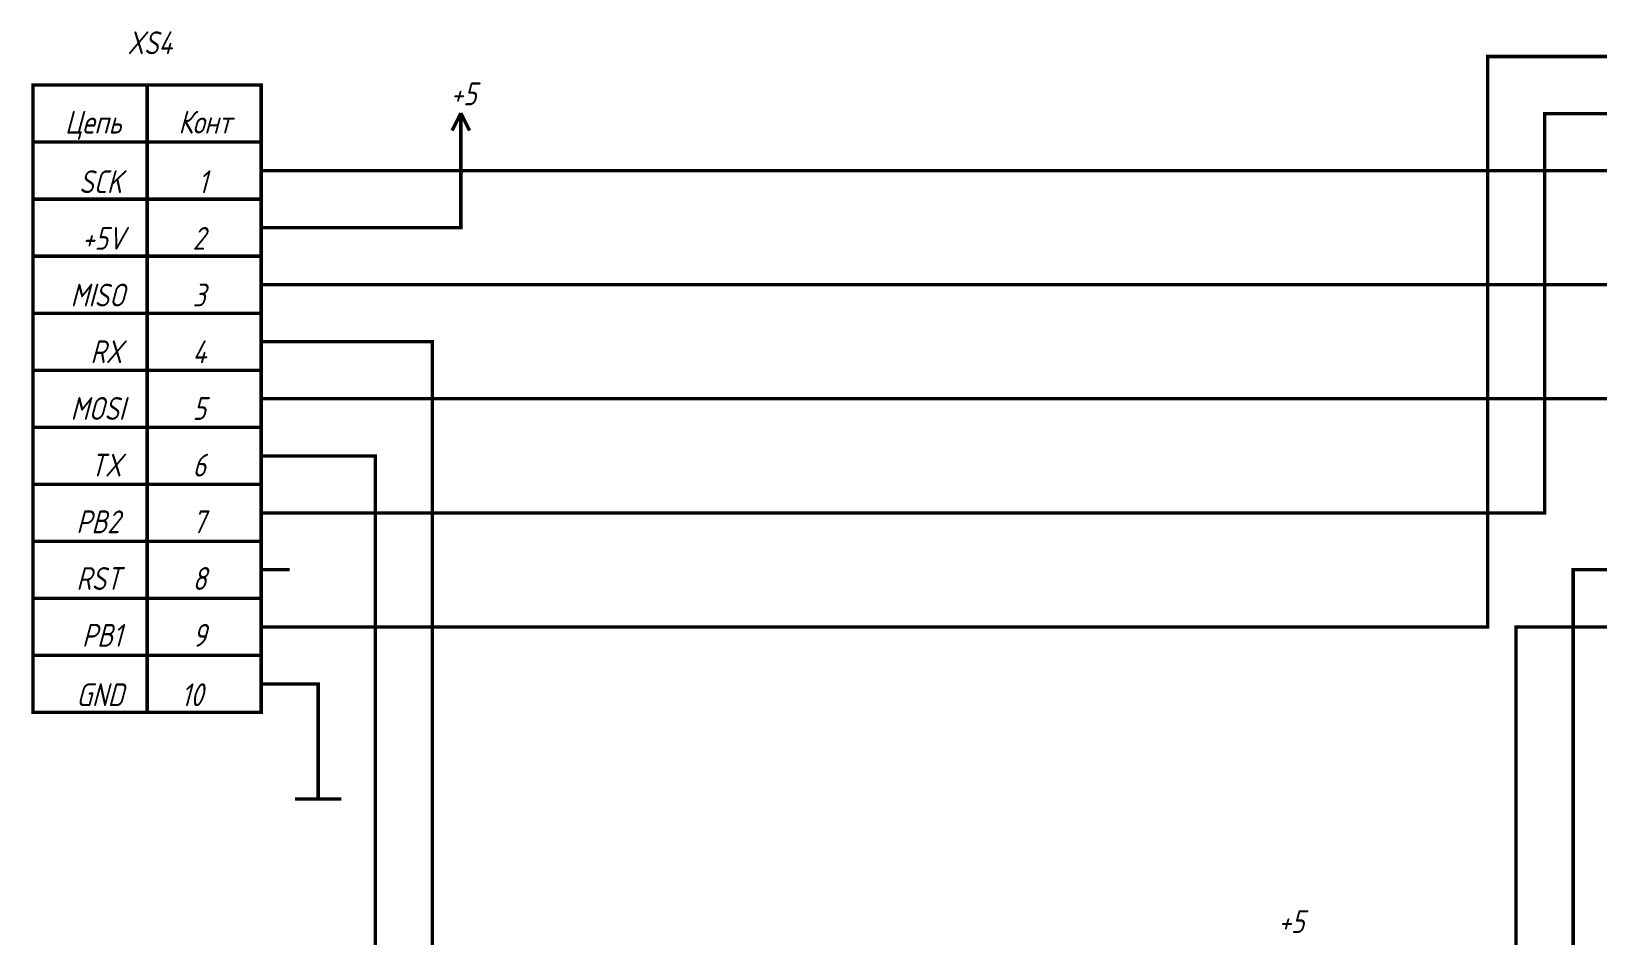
# Model space of a CAD drawing. Extents: x 260 to 1101, y 70 to 664.
# Drawn here: x 391.5 to 528.8, y 359.7 to 439 of the extents above; entities that cross this region are included whole.
import ezdxf

# ---------------------------------------------------------------- set-up
doc = ezdxf.new("R2010")
doc.units = 0
doc.header["$MEASUREMENT"] = 0
doc.layers.add('Sheet', color=255, linetype='CONTINUOUS')
doc.styles.add('GOST type A0', font='', dxfattribs={"oblique": 15, "height": 3.5})
doc.styles.get('GOST type A0').set_extended_font_data('GOST type A')

msp = doc.modelspace()

# ---------------------------------------------------------------- linework, layer by layer
at = {"layer": 'Sheet', "const_width": 0.3}
for points in [[(414.16, 386.79), (519.13, 386.79), (519.13, 436.8), (569.11, 436.8), (569.11, 436.8)], [(401.67, 434.3), (401.67, 379.29)], [(414.16, 396.78), (524.13, 396.78), (524.13, 431.79), (569.11, 431.79), (569.11, 431.79)], [(429.16, 431.83), (428.4, 430.3)], [(429.16, 431.83), (429.92, 430.3)], [(429.16, 429.29), (429.16, 431.83)], [(411.66, 429.29), (391.67, 429.29)], [(414.16, 421.79), (429.16, 421.79), (429.16, 429.29)], [(411.66, 426.79), (414.16, 426.79)], [(619.1, 401.78), (619.1, 401.78), (629.08, 401.78), (629.08, 336.79), (536.63, 336.79), (536.63, 426.79), (414.16, 426.79)], [(569.11, 426.79), (569.11, 426.79), (549.11, 426.79), (549.11, 406.79), (414.16, 406.79)], [(411.66, 424.29), (391.67, 424.29)], [(411.66, 421.79), (414.16, 421.79)], [(411.66, 419.29), (391.67, 419.29)], [(411.66, 416.79), (414.16, 416.79)], [(414.16, 416.79), (531.63, 416.79), (531.63, 331.79), (639.08, 331.79), (639.08, 396.78), (619.1, 396.78), (619.1, 396.78)], [(411.66, 414.29), (391.67, 414.29)], [(411.66, 411.79), (414.16, 411.79)], [(414.16, 411.79), (426.66, 411.79), (426.66, 286.79), (454.14, 286.79), (454.14, 294.29), (456.64, 294.29)], [(411.66, 409.29), (391.67, 409.29)], [(411.66, 406.79), (414.16, 406.79)], [(411.66, 404.28), (391.67, 404.28)], [(411.66, 401.78), (414.16, 401.78)], [(414.16, 401.78), (421.66, 401.78), (421.66, 299.29), (456.64, 299.29)], [(411.66, 399.28), (391.67, 399.28)], [(411.66, 396.78), (414.16, 396.78)], [(411.66, 394.3), (391.67, 394.3)], [(411.66, 391.8), (414.16, 391.8)], [(569.11, 391.8), (569.11, 391.8), (526.63, 391.8), (526.63, 294.29), (491.64, 294.29)], [(411.66, 389.3), (391.67, 389.3)], [(411.66, 386.79), (414.16, 386.79)], [(491.64, 299.29), (521.63, 299.29), (521.63, 386.79), (569.11, 386.79), (569.11, 386.79)], [(411.66, 384.29), (391.67, 384.29)], [(411.66, 381.79), (414.16, 381.79)], [(414.16, 381.79), (416.66, 381.79), (416.66, 376.79)], [(416.66, 376.79), (416.66, 371.71)], [(414.62, 371.71), (418.69, 371.71)]]:
    msp.add_lwpolyline(points, dxfattribs=at)
msp.add_lwpolyline([(391.67, 434.3), (411.66, 434.3), (411.66, 379.29), (391.67, 379.29), (391.67, 434.3)], close=True, dxfattribs=at)

# ---------------------------------------------------------------- texts
at = {"layer": 'Sheet', "style": 'GOST type A0', "oblique": 15}
for s, p in [('XS4', (399.93, 437)), ('+5', (428.26, 432.52)), ('Цепь', (394.47, 430.04)), ('Конт', (404.41, 430.04)), ('SCK', (395.71, 424.82)), ('1', (406.14, 424.82)), ('+5V', (395.96, 419.85)), ('2', (405.65, 419.85)), ('MISO', (394.96, 414.88)), ('3', (405.65, 414.88)), ('RX', (396.7, 409.91)), ('4', (405.65, 409.91)), ('MOSI', (394.96, 404.94)), ('5', (405.65, 404.94)), ('TX', (396.7, 399.97)), ('6', (405.65, 399.97)), ('PB2', (395.46, 395)), ('7', (405.65, 395)), ('RST', (395.46, 390.03)), ('8', (405.65, 390.03)), ('PB1', (395.96, 385.05)), ('9', (405.65, 385.05)), ('GND', (395.46, 379.84)), ('10', (404.65, 379.84)), ('+5', (500.8, 359.95))]:
    msp.add_text(s, height=2, dxfattribs=at).set_placement(p)

doc.saveas('drawing.dxf')
